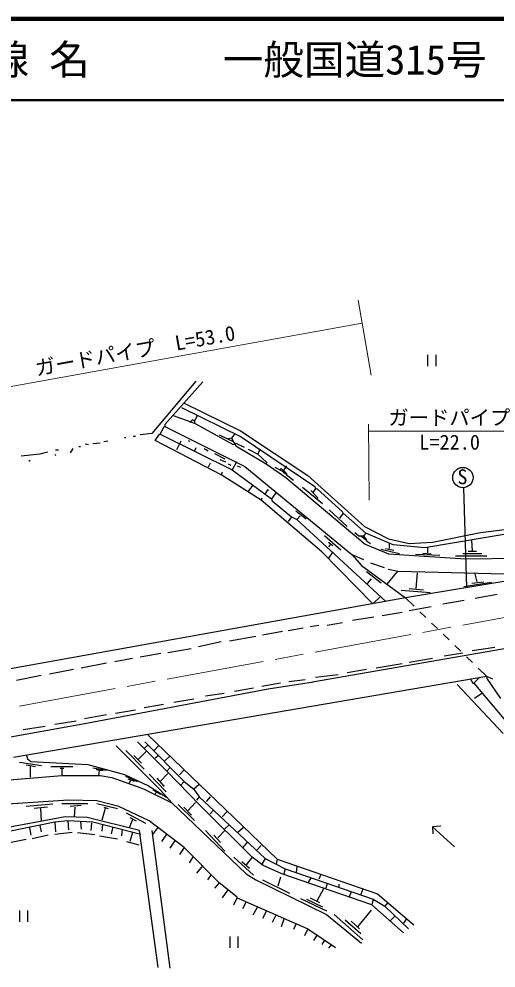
# Model space of a CAD drawing. Units: millimetres, scale not verified. Extents: x 40000 to 680000, y 20000 to 380000.
# Drawn here: x 191646 to 250386, y 263201 to 380000 of the extents above; entities that cross this region are included whole.
import ezdxf
from ezdxf.enums import TextEntityAlignment as Align

# ---------------------------------------------------------------- set-up
doc = ezdxf.new("R2010")
doc.units = ezdxf.units.MM
doc.header["$LTSCALE"] = 1000
doc.linetypes.add('CHAIN', pattern=[18.5, 12, -1.5, 3.5, -1.5])
for name, color, linetype, lineweight in [('M-BGD', 7, 'Continuous', 25), ('M-BMK', 2, 'CHAIN', 13), ('M-STR-HTXT', 7, 'Continuous', 13), ('M-STR-STR1', 1, 'Continuous', 25), ('M-TTL', 2, 'Continuous', 140), ('M-TTL-LINE', 7, 'Continuous', 50)]:
    doc.layers.add(name, color=color, linetype=linetype, lineweight=lineweight)
doc.layers.add('M-TTL-TXT', color=7, linetype='Continuous')
doc.styles.add('ＭＳ ゴシック', font='')
doc.styles.get('ＭＳ ゴシック').set_extended_font_data('MS Gothic')

msp = doc.modelspace()

# ---------------------------------------------------------------- linework, layer by layer
at = {"layer": 'M-BGD'}
for p, q in [((241946, 338675), (241946, 337275)), ((242996, 337275), (242996, 338675)), ((213429, 335421), (208010, 328987)), ((214275, 335337), (209619, 330087)), ((211651, 332204), (219017, 328563)), ((211989, 332712), (218932, 329325)), ((210635, 331188), (213259, 330257)), ((213005, 330680), (212667, 330341)), ((213259, 330511), (213005, 330680)), ((213598, 331188), (213259, 330511)), ((209026, 328902), (209534, 329833)), ((209534, 329833), (209619, 329833)), ((209619, 330087), (209619, 329833)), ((209619, 329833), (219440, 324923)), ((213259, 330511), (213259, 330257)), ((213259, 330257), (218001, 327632)), ((204623, 328479), (204793, 328479)), ((205724, 328648), (205978, 328648)), ((208010, 328987), (206571, 328817)), ((208433, 328140), (208941, 328902)), ((208941, 328902), (209026, 328902)), ((209026, 328902), (217916, 324499)), ((216307, 328817), (218085, 327971)), ((217831, 328394), (217408, 328309)), ((218170, 328902), (217831, 328394)), ((217831, 328394), (218339, 327463)), ((218932, 329325), (227229, 323822)), ((219017, 328563), (228076, 322467)), ((198273, 327124), (197935, 326616)), ((199035, 327378), (199205, 327378)), ((199797, 327717), (200221, 327632)), ((201660, 327801), (200729, 327717)), ((202591, 328055), (202083, 327971)), ((216561, 323907), (208433, 328140)), ((211566, 328055), (211058, 326955)), ((212497, 328140), (212667, 328055)), ((213429, 327209), (213259, 326870)), ((214445, 327124), (214953, 326870)), ((218001, 327632), (218255, 327717)), ((218255, 327717), (218339, 327801)), ((218339, 327801), (219355, 327293)), ((218339, 327463), (222065, 325261)), ((219863, 327039), (221049, 326447)), ((221303, 327039), (221049, 326447)), ((194209, 326447), (191923, 326193)), ((195141, 326701), (194209, 326447)), ((196072, 326447), (196157, 326277)), ((196157, 326955), (196495, 326955)), ((215715, 326531), (216985, 325854)), ((221049, 326447), (222149, 325431)), ((192855, 325685), (193024, 325600)), ((215207, 325346), (214953, 324838)), ((216392, 325769), (217069, 325515)), ((217408, 325261), (217747, 325092)), ((218424, 325515), (217916, 324499)), ((218509, 325007), (218932, 324838)), ((219440, 324923), (232648, 314085)), ((222149, 325431), (222065, 325261)), ((222065, 325261), (224520, 323568)), ((223165, 324838), (224097, 324330)), ((224605, 325007), (224266, 324499)), ((216646, 324245), (216561, 323907)), ((221472, 320774), (216561, 323907)), ((217916, 324499), (222742, 320943)), ((223758, 324499), (223927, 324669)), ((223927, 324669), (224605, 324076)), ((224097, 324330), (224266, 324330)), ((224266, 324330), (224181, 324245)), ((224181, 324245), (224605, 323991)), ((224266, 324499), (224266, 324330)), ((224520, 323568), (234257, 315355)), ((224605, 324076), (224605, 323907)), ((224605, 323907), (225451, 323229)), ((227229, 323822), (234172, 317557)), ((220456, 322637), (219863, 321875)), ((226552, 322383), (229007, 320351)), ((228076, 322467), (228161, 322213)), ((222234, 322044), (221895, 321451)), ((222403, 321959), (222234, 322044)), ((223335, 321705), (222742, 320943)), ((227568, 321959), (228415, 321113)), ((228161, 322213), (227822, 321705)), ((228415, 322129), (228161, 322213)), ((231463, 319335), (228415, 322129)), ((246371, 322315), (246754, 310013)), ((221557, 321028), (221472, 320774)), ((228923, 314424), (221472, 320774)), ((222742, 320943), (222827, 320689)), ((222827, 320689), (225197, 318742)), ((228415, 321113), (228330, 320859)), ((225733, 319450), (227004, 318475)), ((226255, 318865), (225875, 318403)), ((229854, 319589), (232055, 317557)), ((231547, 319165), (231124, 318573)), ((231547, 319165), (231463, 319335)), ((234341, 316710), (231547, 319165)), ((225197, 318742), (224774, 318149)), ((225197, 318742), (225875, 318403)), ((225875, 318403), (236819, 308314)), ((258387, 317726), (241623, 314932)), ((248481, 316795), (259741, 318234)), ((232987, 316795), (233495, 316371)), ((234341, 316710), (234087, 316371)), ((234172, 317557), (237135, 316033)), ((237728, 315271), (234341, 316710)), ((242554, 315609), (248481, 316795)), ((229276, 316440), (231293, 314678)), ((229769, 315609), (230277, 315186)), ((233495, 316371), (234087, 316371)), ((233749, 316371), (234426, 315863)), ((234087, 316371), (234426, 315863)), ((234426, 315863), (234426, 315779)), ((234426, 315779), (234934, 315440)), ((237135, 316033), (239675, 315440)), ((237220, 315440), (237220, 314836)), ((239675, 315440), (242554, 315609)), ((247380, 315863), (247465, 314509)), ((235222, 308027), (228923, 314424)), ((230023, 315355), (229769, 315017)), ((230277, 314424), (229769, 313662)), ((234257, 315355), (237135, 314170)), ((236187, 314747), (238501, 314232)), ((236783, 314838), (237810, 314628)), ((241623, 314932), (237728, 315271)), ((241394, 314253), (242393, 314193)), ((241958, 314932), (241930, 314307)), ((246957, 314509), (247973, 314509)), ((232648, 314085), (233833, 312731)), ((232648, 314085), (234087, 313493)), ((234934, 313069), (236627, 312477)), ((237135, 314170), (246618, 313577)), ((240478, 314136), (243474, 314007)), ((249254, 313905), (245410, 313900)), ((248650, 314170), (246299, 314186)), ((246618, 313577), (254238, 313662)), ((233833, 312731), (239252, 308751)), ((234431, 312006), (236233, 310586)), ((236966, 310445), (238289, 312060)), ((237124, 312306), (238321, 312053)), ((238321, 312053), (255423, 311630)), ((235024, 311078), (234528, 310527)), ((256092, 311582), (239252, 308751)), ((240569, 309907), (240725, 311842)), ((247413, 310553), (248872, 310740)), ((248053, 310748), (247811, 311715)), ((238688, 309689), (242277, 309416)), ((239679, 309900), (241474, 309728)), ((246438, 310147), (249847, 310678)), ((236150, 308931), (235273, 308074)), ((246449, 308413), (243824, 307989)), ((250513, 309175), (247803, 308667)), ((227787, 298404), (283871, 308159)), ((242385, 307651), (239675, 307143)), ((235357, 306381), (232733, 305957)), ((238829, 306973), (236373, 306550)), ((226637, 305026), (224774, 304687)), ((228584, 305365), (227483, 305195)), ((231463, 305703), (229600, 305365)), ((220795, 304010), (217577, 303417)), ((224097, 304603), (221641, 304179)), ((216561, 303333), (213767, 302740)), ((250259, 302655), (247465, 302232)), ((209111, 301893), (206571, 301470)), ((212836, 302486), (209957, 301978)), ((243993, 301639), (246279, 301978)), ((202422, 300708), (199289, 300115)), ((205639, 301301), (203438, 300877)), ((238829, 300623), (235611, 300115)), ((242554, 301301), (239675, 300793)), ((194379, 299184), (191331, 298591)), ((198358, 299946), (195395, 299353)), ((230955, 299279), (228161, 298941)), ((234426, 299946), (232055, 299523)), ((248396, 299015), (247634, 298253)), ((250005, 298761), (249243, 299099)), ((249243, 299099), (249243, 298845)), ((223843, 298253), (221557, 297829)), ((222319, 297575), (227907, 298422)), ((226891, 298676), (224859, 298422)), ((245602, 298083), (251275, 292072)), ((247211, 298845), (247549, 298253)), ((247549, 298253), (247634, 298253)), ((247634, 298253), (253984, 290717)), ((249243, 298845), (250936, 296390)), ((199967, 293342), (222319, 297575)), ((216900, 296983), (214614, 296644)), ((220541, 297660), (218170, 297237)), ((248650, 296983), (247719, 296390)), ((209449, 295628), (207079, 295205)), ((213175, 296305), (210719, 295882)), ((202422, 294358), (199713, 293850)), ((205978, 294951), (203523, 294527)), ((176937, 289193), (199967, 293342)), ((198697, 293596), (196072, 293173)), ((194887, 292919), (192177, 292495)), ((206232, 291056), (209873, 287415)), ((207163, 291056), (211989, 286145)), ((207460, 291933), (223419, 276578)), ((203607, 290548), (209111, 285045)), ((204793, 289955), (207079, 287669)), ((207333, 289871), (206317, 288855)), ((207502, 290633), (207079, 290209)), ((208866, 290580), (208257, 289943)), ((191726, 288553), (194435, 288130)), ((192553, 289376), (192685, 288939)), ((192685, 288939), (193109, 288601)), ((193109, 288601), (200136, 288262)), ((205809, 289363), (206740, 288431)), ((208857, 289363), (208433, 289024)), ((210211, 289278), (209619, 288685)), ((192521, 288199), (193701, 288008)), ((193010, 288031), (193010, 286676)), ((195564, 288008), (198273, 288008)), ((196737, 287804), (197161, 287804)), ((196919, 287754), (196919, 286907)), ((200136, 288262), (204648, 287009)), ((200742, 287848), (202432, 287531)), ((201153, 287640), (202011, 287510)), ((201522, 287510), (201454, 286907)), ((210296, 287923), (209873, 287415)), ((213937, 283182), (209873, 287415)), ((211989, 287585), (211397, 286992)), ((172873, 284875), (196919, 286907)), ((196919, 286907), (201660, 286907)), ((201660, 286907), (203099, 286653)), ((203099, 286653), (206655, 285383)), ((204648, 287009), (207587, 285637)), ((204756, 286805), (206217, 286155)), ((205047, 286493), (205827, 286181)), ((205342, 286258), (205227, 285931)), ((207671, 287077), (209788, 284875)), ((208603, 286569), (209534, 285553)), ((209957, 287161), (209026, 286145)), ((206655, 285383), (207079, 285214)), ((207079, 285214), (210465, 283521)), ((207587, 285637), (209830, 284235)), ((208136, 285148), (209086, 284610)), ((209111, 285045), (210465, 283521)), ((211989, 286145), (211566, 285722)), ((211989, 286145), (213175, 285214)), ((213852, 285807), (213175, 285214)), ((213175, 285214), (213852, 284283)), ((197765, 283859), (160851, 281404)), ((201237, 283775), (197765, 283859)), ((208552, 284856), (208407, 284605)), ((213852, 284283), (213513, 283859)), ((213852, 284283), (221980, 276663)), ((215207, 284283), (214699, 283690)), ((195818, 283351), (192516, 283097)), ((195141, 283013), (193532, 282843)), ((194294, 282843), (194379, 281235)), ((196919, 283436), (200136, 283436)), ((199289, 283182), (197935, 283097)), ((198527, 283013), (198443, 281827)), ((203946, 283097), (201237, 283775)), ((201237, 283436), (203777, 282843)), ((202253, 282843), (201829, 281404)), ((202083, 283013), (202640, 282844)), ((207671, 281319), (203946, 283097)), ((210465, 283521), (219609, 274800)), ((211228, 283327), (213241, 281338)), ((211940, 282990), (212894, 282002)), ((213385, 283567), (212454, 282551)), ((220371, 276832), (213937, 283182)), ((215630, 282674), (215207, 282166)), ((197342, 281827), (178292, 278271)), ((200051, 281743), (197342, 281827)), ((206486, 280134), (200051, 281743)), ((207248, 280981), (204906, 282247)), ((205639, 281489), (205216, 280473)), ((205314, 281718), (206094, 281309)), ((217239, 282420), (216646, 281827)), ((196072, 281150), (183372, 278610)), ((192939, 280473), (193109, 279541)), ((194209, 280727), (194379, 279965)), ((197681, 281319), (196072, 281150)), ((196072, 281150), (196157, 279965)), ((197681, 281319), (197765, 280219)), ((200729, 281150), (197681, 281319)), ((199205, 281235), (199289, 280303)), ((200559, 281065), (200475, 280134)), ((206655, 279626), (200729, 281150)), ((201914, 280896), (201829, 280049)), ((203184, 280557), (203015, 279711)), ((211989, 278017), (207671, 281319)), ((208687, 280473), (208095, 279626)), ((217523, 280841), (216920, 280238)), ((219271, 280473), (218593, 279880)), ((243570, 280642), (242554, 280557)), ((242554, 280557), (242613, 279705)), ((242554, 280557), (245263, 278102)), ((195225, 279541), (193278, 279118)), ((198189, 279880), (196072, 279626)), ((198866, 279880), (200983, 279626)), ((201575, 279457), (203777, 279118)), ((204369, 280303), (204285, 279457)), ((205639, 279880), (205301, 278779)), ((208772, 263285), (206486, 280134)), ((208010, 280134), (210211, 263201)), ((209873, 279711), (209195, 278779)), ((214614, 280134), (216996, 277578)), ((215630, 279541), (216461, 278634)), ((216985, 280134), (216138, 279203)), ((192516, 279033), (190484, 278610)), ((204877, 278779), (206401, 278356)), ((210889, 278949), (210211, 277933)), ((211989, 278017), (211397, 277171)), ((216307, 273699), (211989, 278017)), ((219786, 278720), (219187, 278001)), ((221472, 278271), (220879, 277679)), ((213090, 276917), (212582, 276155)), ((218085, 276832), (220541, 274631)), ((220371, 276832), (219609, 275901)), ((221726, 275816), (220371, 276832)), ((214275, 275816), (213513, 274885)), ((219101, 276324), (220033, 275477)), ((221980, 276663), (221557, 275985)), ((224012, 274800), (221726, 275816)), ((221980, 276663), (224435, 275393)), ((223419, 276578), (223335, 275985)), ((223419, 276578), (235781, 272345)), ((225875, 275731), (225790, 274969)), ((215291, 274715), (214868, 274038)), ((219609, 274800), (220795, 274038)), ((235103, 270990), (224012, 274800)), ((224435, 275393), (224266, 274800)), ((224435, 275393), (235273, 271667)), ((228812, 274731), (228584, 274123)), ((216307, 273699), (215715, 273022)), ((218509, 271921), (216307, 273699)), ((220795, 274038), (229515, 269805)), ((221641, 274038), (224943, 272429)), ((223843, 274377), (223504, 273276)), ((227568, 274292), (227229, 273699)), ((229600, 273615), (229431, 273022)), ((231039, 273530), (231039, 273191)), ((217323, 272768), (216646, 271837)), ((229177, 273022), (228330, 271413)), ((232563, 272599), (232309, 271921)), ((234003, 272937), (233749, 272260)), ((235781, 272345), (240268, 268535)), ((218085, 270990), (218509, 271837)), ((218509, 271837), (218509, 271921)), ((218509, 271837), (227229, 268027)), ((219609, 271329), (219186, 270482)), ((226298, 271752), (229515, 270228)), ((227060, 271667), (229007, 270736)), ((227483, 271837), (228669, 271244)), ((235273, 271667), (235103, 270990)), ((238998, 267519), (235103, 270990)), ((235273, 271667), (236712, 270821)), ((237070, 271250), (236712, 270821)), ((191708, 270287), (191708, 268887)), ((192758, 268887), (192758, 270287)), ((220964, 270651), (220456, 269720)), ((222065, 270143), (221641, 269297)), ((235019, 270313), (233325, 268281)), ((236712, 270821), (239591, 268027)), ((223250, 269635), (222827, 268789)), ((224266, 269212), (223927, 268281)), ((225772, 268663), (225451, 267942)), ((229515, 269805), (233833, 266249)), ((230447, 269805), (234003, 266672)), ((231801, 269127), (233749, 267434)), ((232563, 268958), (233579, 268027)), ((237897, 269551), (237389, 269043)), ((239337, 269212), (238998, 268704)), ((227229, 268027), (226806, 267180)), ((227229, 268027), (230616, 265741)), ((217597, 267088), (217597, 265688)), ((218647, 265688), (218647, 267088)), ((228358, 267265), (227907, 266587)), ((229276, 266645), (228923, 266079)), ((230108, 266079), (229769, 265656))]:
    msp.add_line(p, q, dxfattribs=at)
msp.add_circle((246309, 323563), 1250, dxfattribs=at)
at = {"layer": 'M-BMK'}
msp.add_line((173504, 292109), (271545, 310011), dxfattribs=at)
at = {"layer": 'M-STR-HTXT'}
for p, q in [((233410, 345412), (235019, 336183)), ((233909, 342547), (175302, 332025)), ((234765, 320774), (234684, 330137)), ((234691, 329276), (254077, 329276))]:
    msp.add_line(p, q, dxfattribs=at)
at = {"layer": 'M-STR-STR1'}
for p, q in [((239252, 308751), (181763, 298422)), ((239252, 308751), (240292, 307747)), ((241011, 307052), (241730, 306357)), ((242449, 305662), (243169, 304968)), ((243888, 304273), (244607, 303578)), ((245326, 302883), (246045, 302188)), ((246765, 301493), (247484, 300799)), ((249243, 299099), (190992, 289109)), ((248203, 300104), (249243, 299099))]:
    msp.add_line(p, q, dxfattribs=at)
at = {"layer": 'M-TTL'}
msp.add_line((680000, 380000), (40000, 380000), dxfattribs=at)
at = {"layer": 'M-TTL-LINE'}
msp.add_line((40000, 370000), (680000, 370000), dxfattribs=at)

# ---------------------------------------------------------------- texts
at = {"layer": 'M-BGD', "style": 'ＭＳ ゴシック'}
msp.add_text('S', height=1833, dxfattribs=at).set_placement((245630, 322190), align=Align.BOTTOM_LEFT)
at = {"layer": 'M-STR-HTXT', "style": 'ＭＳ ゴシック'}
msp.add_text('ガードパイプ  L=53.0', height=1833, rotation=10.178, dxfattribs=at).set_placement((193913, 335545), align=Align.BOTTOM_LEFT)
for s, p in [('ガードパイプ', (237134, 329476)), ('L=22.0', (240930, 326450))]:
    msp.add_text(s, height=1833, dxfattribs=at).set_placement(p, align=Align.BOTTOM_LEFT)
at = {"layer": 'M-TTL-TXT', "style": 'ＭＳ ゴシック'}
for s, p in [('路 線 名', (180380, 375000)), ('一般国道315号', (216734, 375000))]:
    msp.add_text(s, height=3666, dxfattribs=at).set_placement(p, align=Align.MIDDLE_LEFT)

doc.saveas('drawing.dxf')
